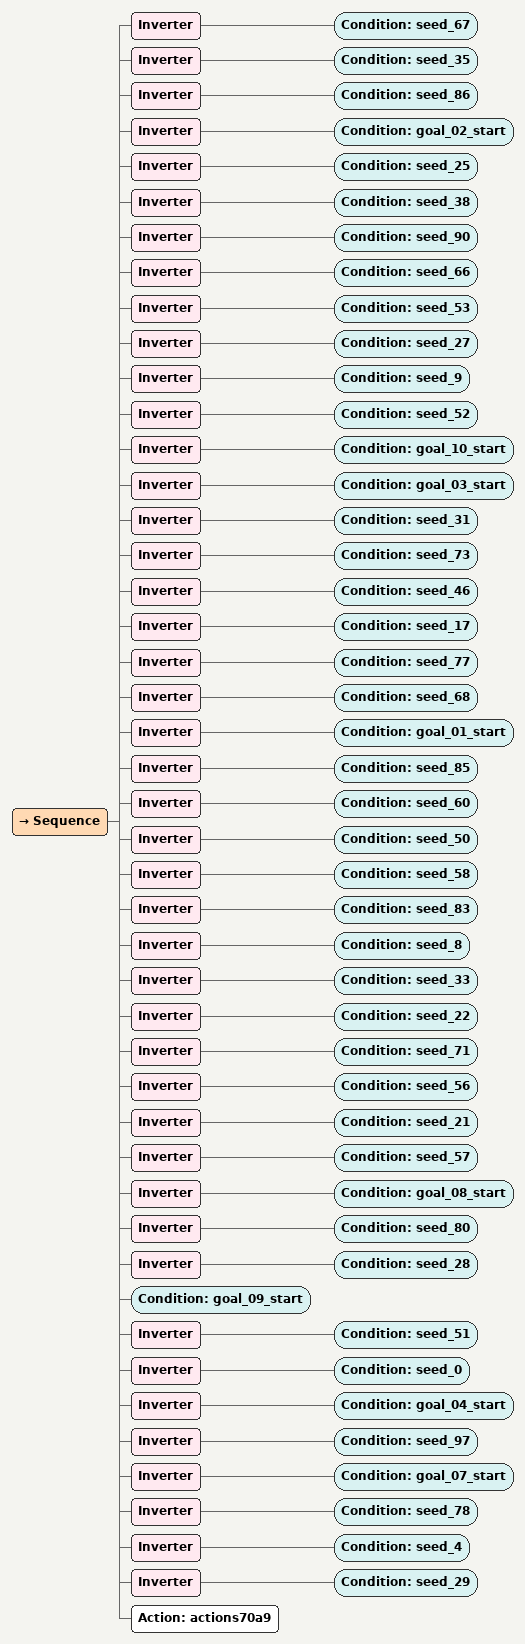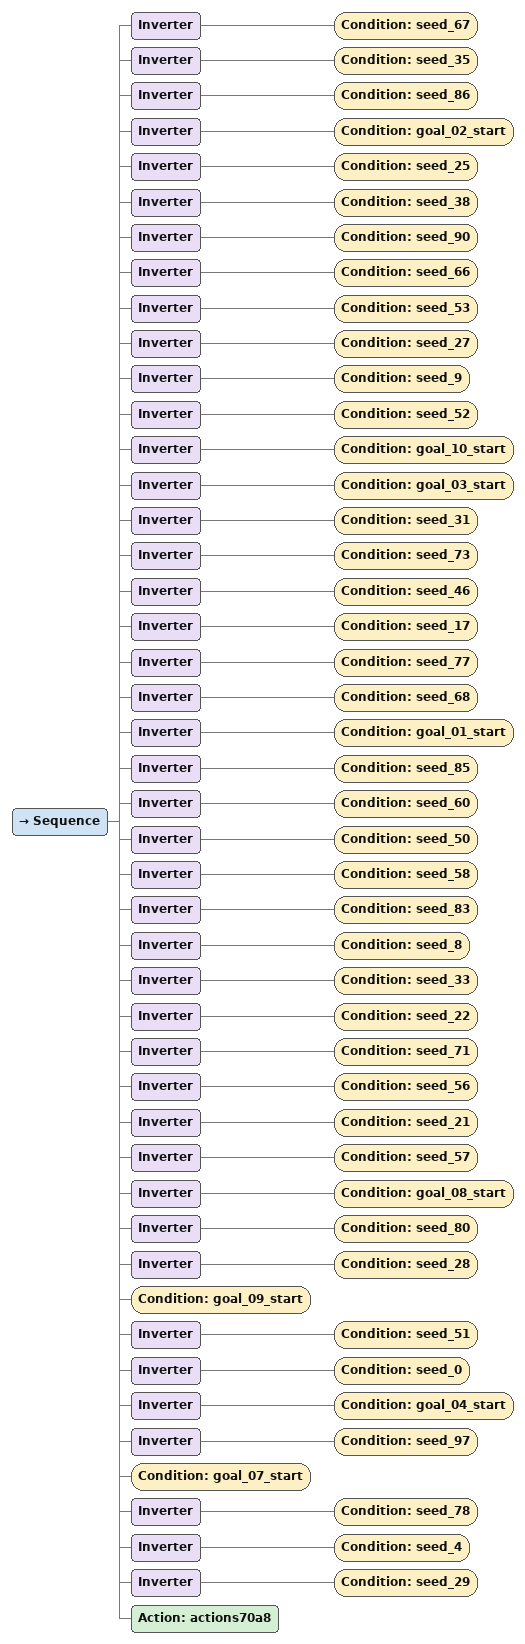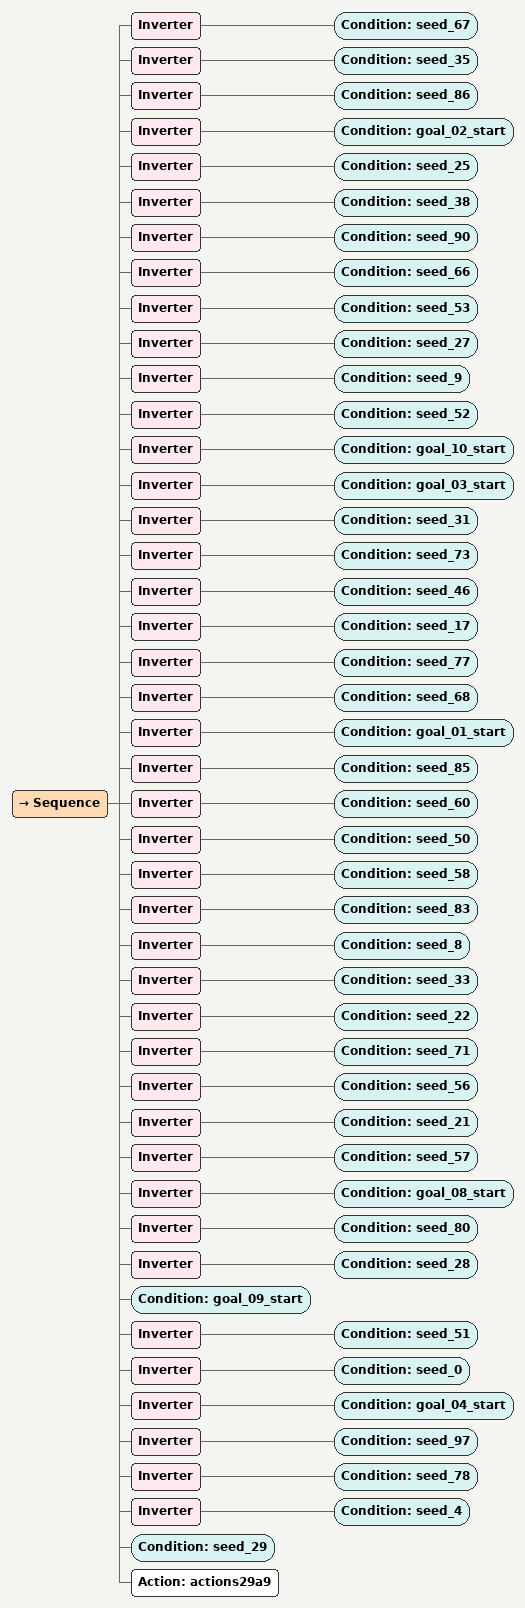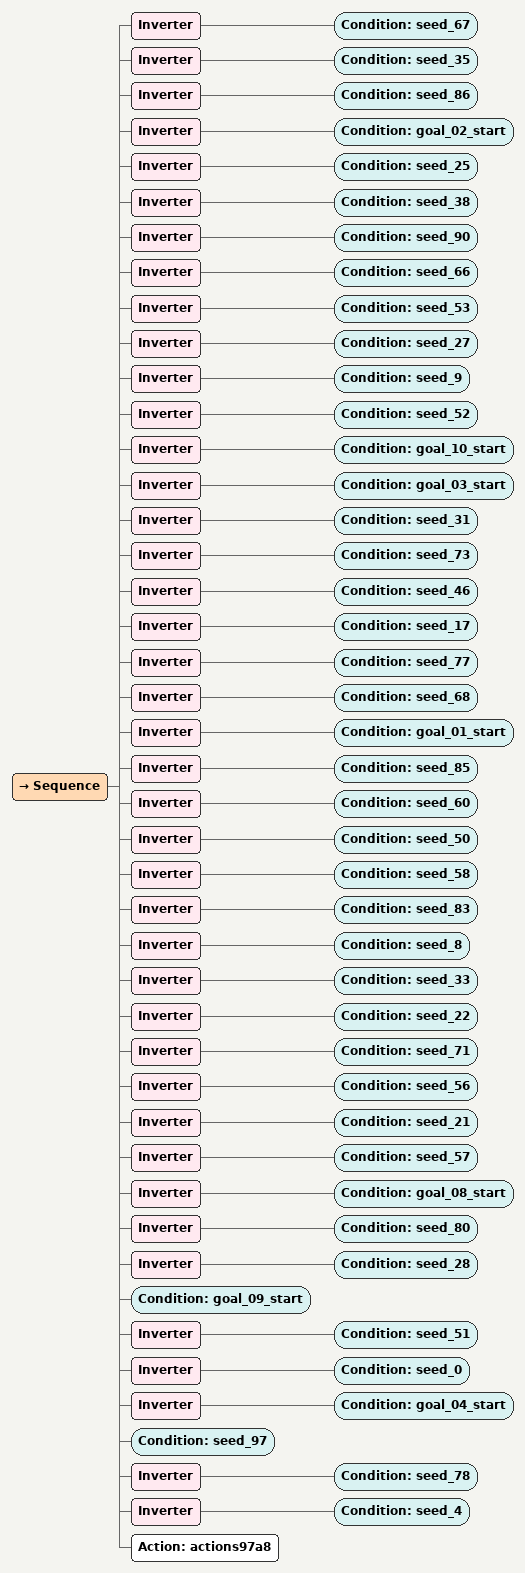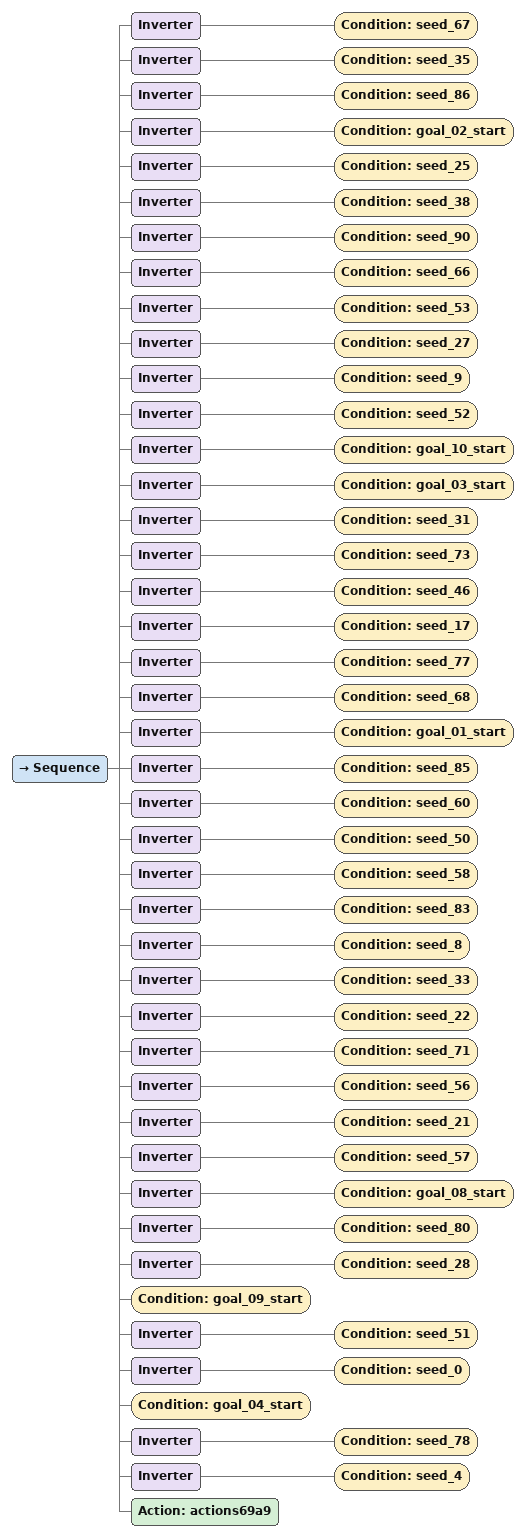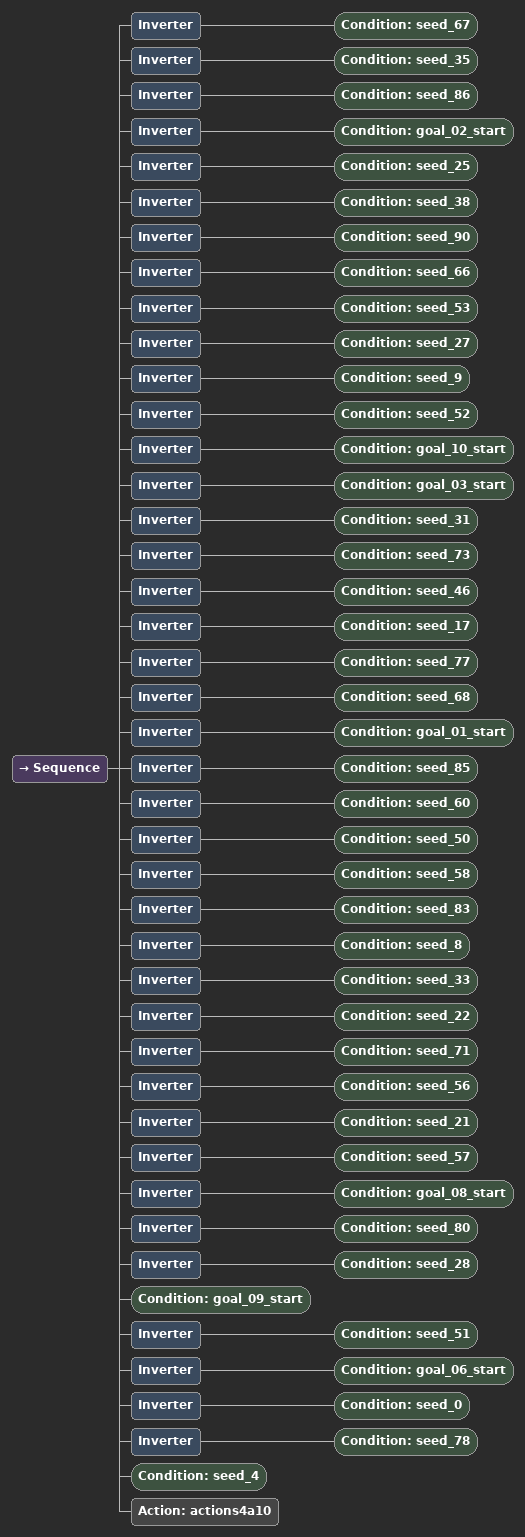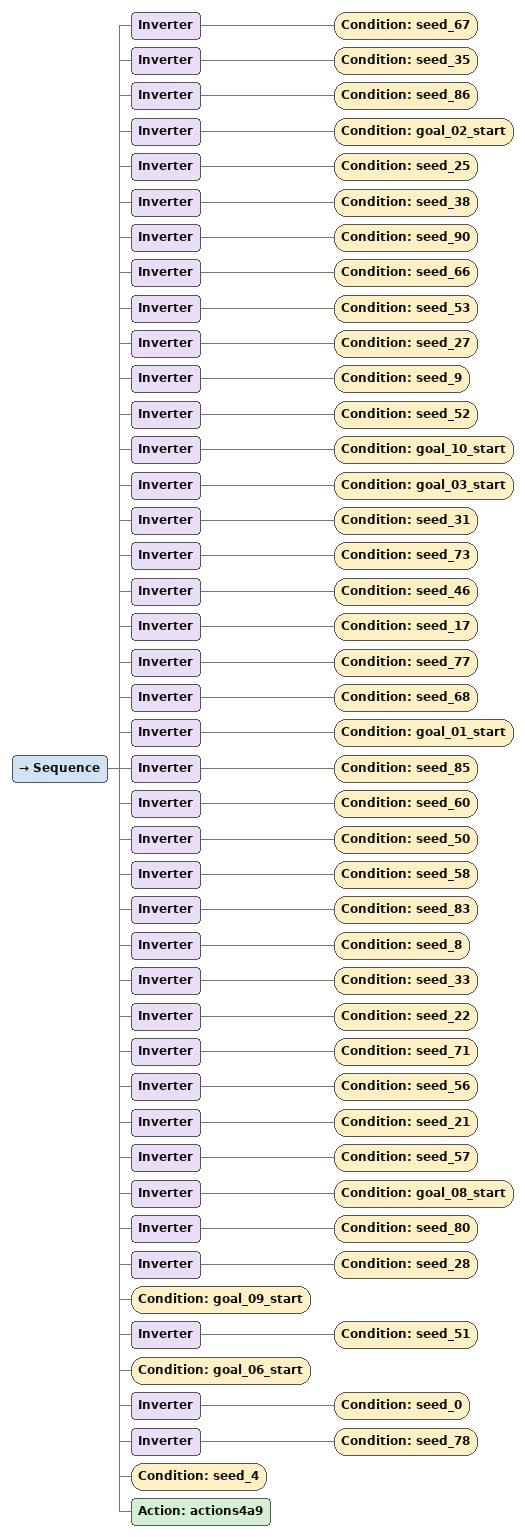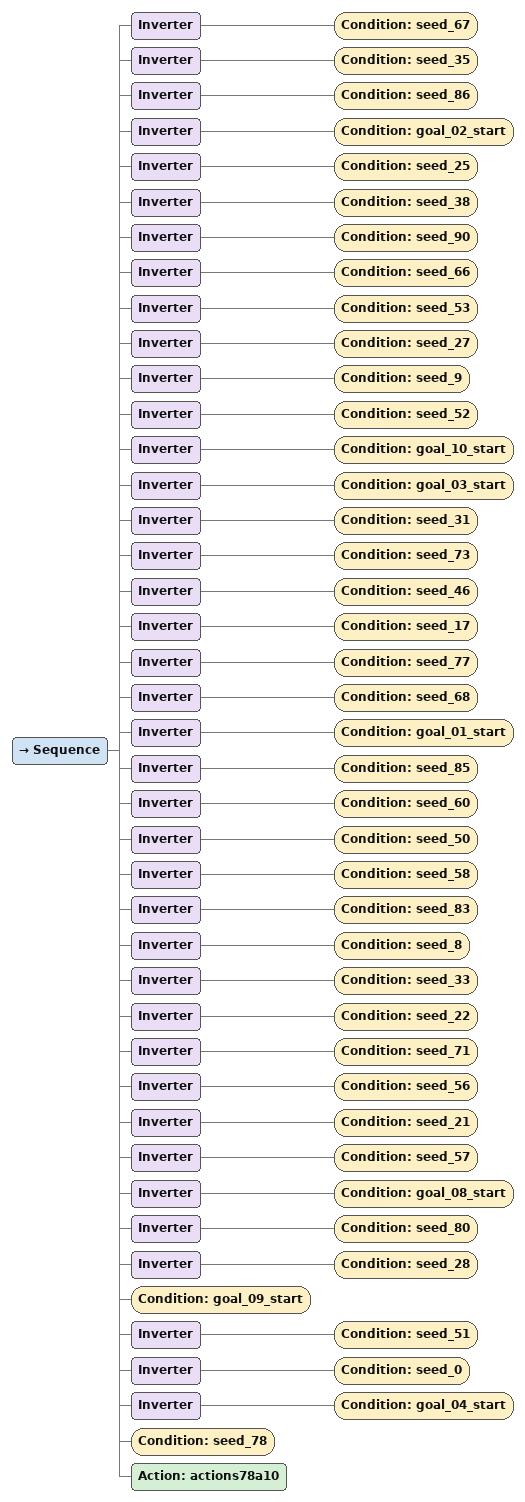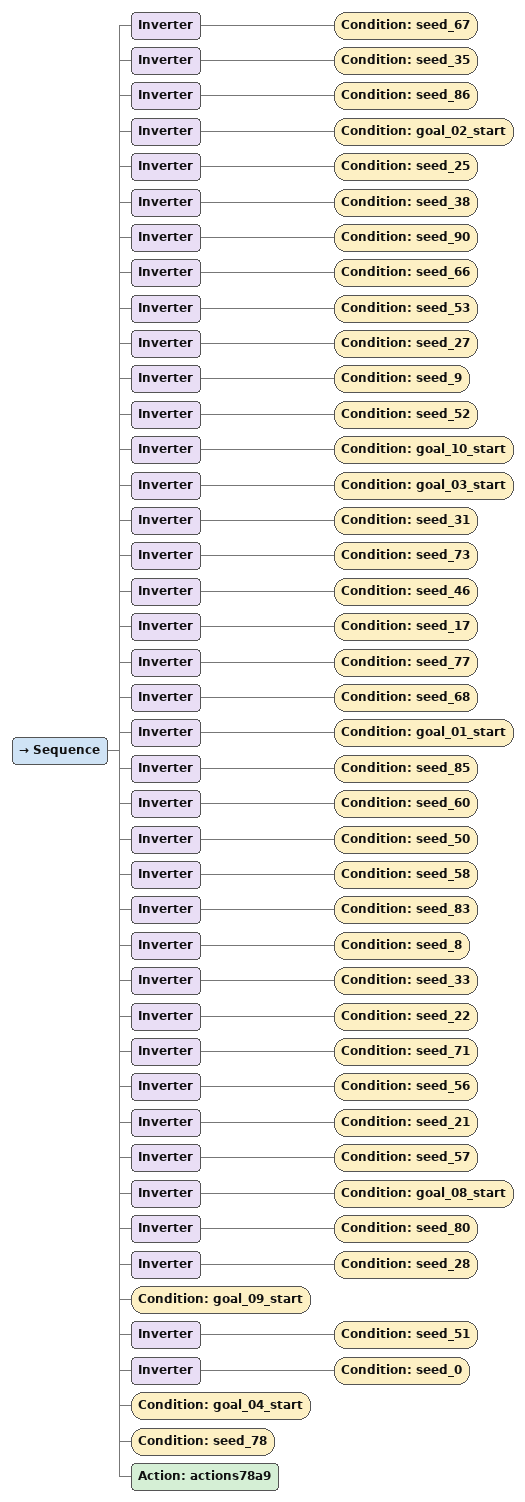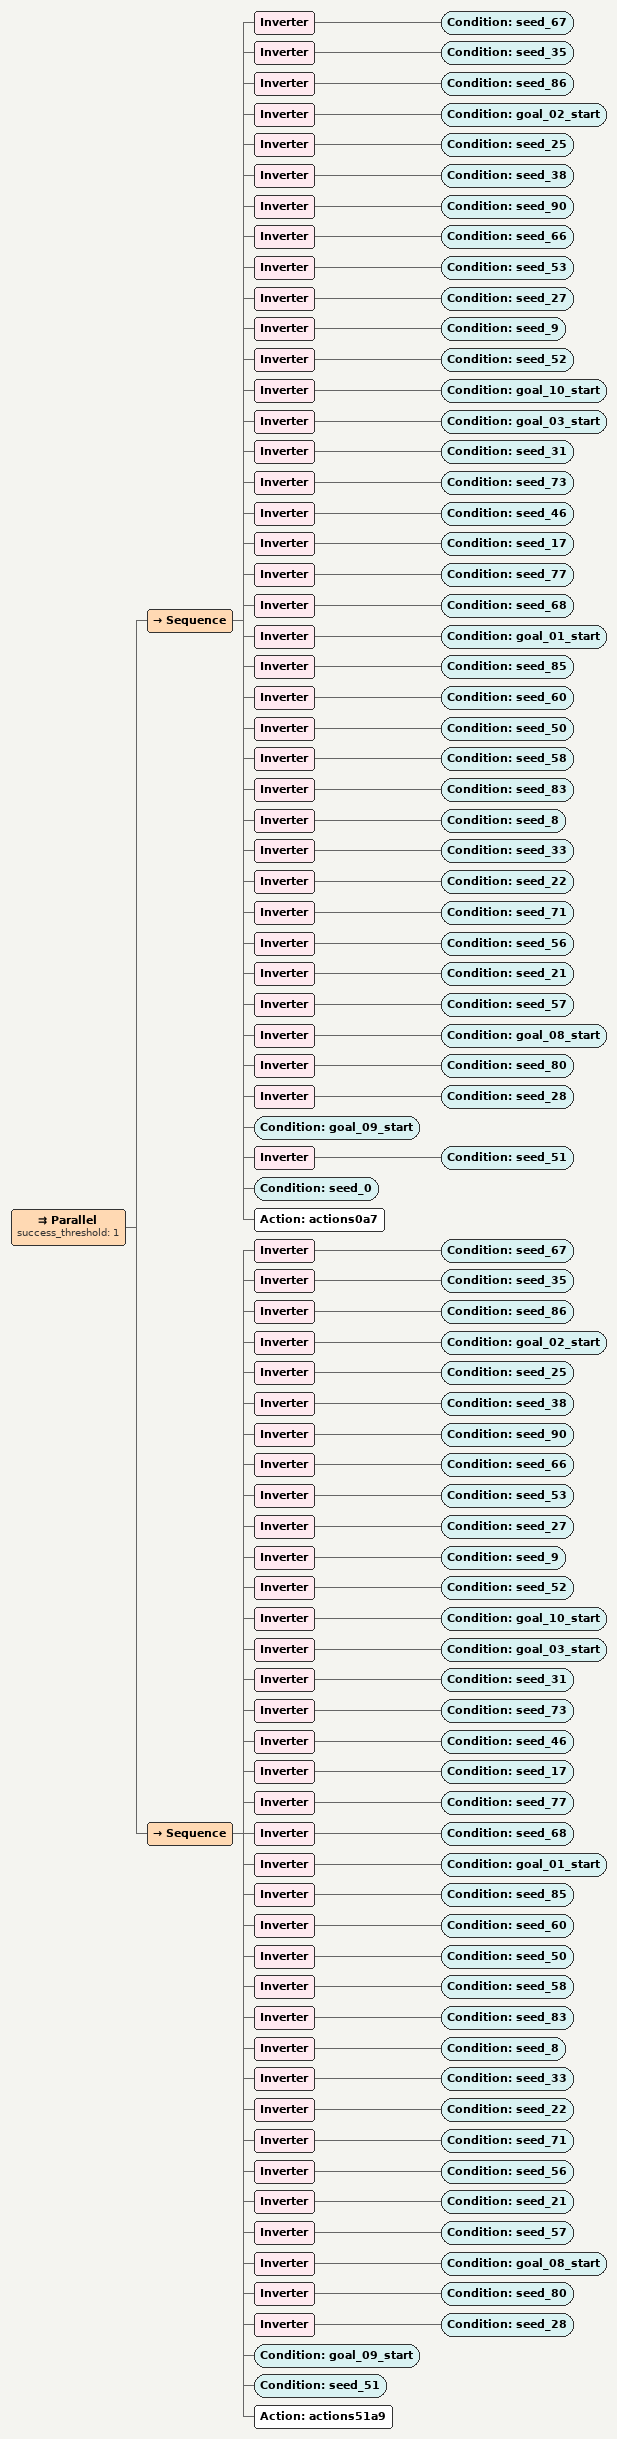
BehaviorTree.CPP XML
<Sequence>
  <Inverter>
    <Condition ID="seed_67"/>
  </Inverter>
  <Inverter>
    <Condition ID="seed_35"/>
  </Inverter>
  <Inverter>
    <Condition ID="seed_86"/>
  </Inverter>
  <Inverter>
    <Condition ID="goal_02_start"/>
  </Inverter>
  <Inverter>
    <Condition ID="seed_25"/>
  </Inverter>
  <Inverter>
    <Condition ID="seed_38"/>
  </Inverter>
  <Inverter>
    <Condition ID="seed_90"/>
  </Inverter>
  <Inverter>
    <Condition ID="seed_66"/>
  </Inverter>
  <Inverter>
    <Condition ID="seed_53"/>
  </Inverter>
  <Inverter>
    <Condition ID="seed_27"/>
  </Inverter>
  <Inverter>
    <Condition ID="seed_9"/>
  </Inverter>
  <Inverter>
    <Condition ID="seed_52"/>
  </Inverter>
  <Inverter>
    <Condition ID="goal_10_start"/>
  </Inverter>
  <Inverter>
    <Condition ID="goal_03_start"/>
  </Inverter>
  <Inverter>
    <Condition ID="seed_31"/>
  </Inverter>
  <Inverter>
    <Condition ID="seed_73"/>
  </Inverter>
  <Inverter>
    <Condition ID="seed_46"/>
  </Inverter>
  <Inverter>
    <Condition ID="seed_17"/>
  </Inverter>
  <Inverter>
    <Condition ID="seed_77"/>
  </Inverter>
  <Inverter>
    <Condition ID="seed_68"/>
  </Inverter>
  <Inverter>
    <Condition ID="goal_01_start"/>
  </Inverter>
  <Inverter>
    <Condition ID="seed_85"/>
  </Inverter>
  <Inverter>
    <Condition ID="seed_60"/>
  </Inverter>
  <Inverter>
    <Condition ID="seed_50"/>
  </Inverter>
  <Inverter>
    <Condition ID="seed_58"/>
  </Inverter>
  <Inverter>
    <Condition ID="seed_83"/>
  </Inverter>
  <Inverter>
    <Condition ID="seed_8"/>
  </Inverter>
  <Inverter>
    <Condition ID="seed_33"/>
  </Inverter>
  <Inverter>
    <Condition ID="seed_22"/>
  </Inverter>
  <Inverter>
    <Condition ID="seed_71"/>
  </Inverter>
  <Inverter>
    <Condition ID="seed_56"/>
  </Inverter>
  <Inverter>
    <Condition ID="seed_21"/>
  </Inverter>
  <Inverter>
    <Condition ID="seed_57"/>
  </Inverter>
  <Inverter>
    <Condition ID="goal_08_start"/>
  </Inverter>
  <Inverter>
    <Condition ID="seed_80"/>
  </Inverter>
  <Inverter>
    <Condition ID="seed_28"/>
  </Inverter>
  <Condition ID="goal_09_start"/>
  <Inverter>
    <Condition ID="seed_51"/>
  </Inverter>
  <Inverter>
    <Condition ID="seed_0"/>
  </Inverter>
  <Inverter>
    <Condition ID="goal_04_start"/>
  </Inverter>
  <Inverter>
    <Condition ID="seed_97"/>
  </Inverter>
  <Inverter>
    <Condition ID="goal_07_start"/>
  </Inverter>
  <Inverter>
    <Condition ID="seed_78"/>
  </Inverter>
  <Inverter>
    <Condition ID="seed_4"/>
  </Inverter>
  <Inverter>
    <Condition ID="seed_29"/>
  </Inverter>
  <Action ID="actions70a9"/>
</Sequence>

<Sequence>
  <Inverter>
    <Condition ID="seed_67"/>
  </Inverter>
  <Inverter>
    <Condition ID="seed_35"/>
  </Inverter>
  <Inverter>
    <Condition ID="seed_86"/>
  </Inverter>
  <Inverter>
    <Condition ID="goal_02_start"/>
  </Inverter>
  <Inverter>
    <Condition ID="seed_25"/>
  </Inverter>
  <Inverter>
    <Condition ID="seed_38"/>
  </Inverter>
  <Inverter>
    <Condition ID="seed_90"/>
  </Inverter>
  <Inverter>
    <Condition ID="seed_66"/>
  </Inverter>
  <Inverter>
    <Condition ID="seed_53"/>
  </Inverter>
  <Inverter>
    <Condition ID="seed_27"/>
  </Inverter>
  <Inverter>
    <Condition ID="seed_9"/>
  </Inverter>
  <Inverter>
    <Condition ID="seed_52"/>
  </Inverter>
  <Inverter>
    <Condition ID="goal_10_start"/>
  </Inverter>
  <Inverter>
    <Condition ID="goal_03_start"/>
  </Inverter>
  <Inverter>
    <Condition ID="seed_31"/>
  </Inverter>
  <Inverter>
    <Condition ID="seed_73"/>
  </Inverter>
  <Inverter>
    <Condition ID="seed_46"/>
  </Inverter>
  <Inverter>
    <Condition ID="seed_17"/>
  </Inverter>
  <Inverter>
    <Condition ID="seed_77"/>
  </Inverter>
  <Inverter>
    <Condition ID="seed_68"/>
  </Inverter>
  <Inverter>
    <Condition ID="goal_01_start"/>
  </Inverter>
  <Inverter>
    <Condition ID="seed_85"/>
  </Inverter>
  <Inverter>
    <Condition ID="seed_60"/>
  </Inverter>
  <Inverter>
    <Condition ID="seed_50"/>
  </Inverter>
  <Inverter>
    <Condition ID="seed_58"/>
  </Inverter>
  <Inverter>
    <Condition ID="seed_83"/>
  </Inverter>
  <Inverter>
    <Condition ID="seed_8"/>
  </Inverter>
  <Inverter>
    <Condition ID="seed_33"/>
  </Inverter>
  <Inverter>
    <Condition ID="seed_22"/>
  </Inverter>
  <Inverter>
    <Condition ID="seed_71"/>
  </Inverter>
  <Inverter>
    <Condition ID="seed_56"/>
  </Inverter>
  <Inverter>
    <Condition ID="seed_21"/>
  </Inverter>
  <Inverter>
    <Condition ID="seed_57"/>
  </Inverter>
  <Inverter>
    <Condition ID="goal_08_start"/>
  </Inverter>
  <Inverter>
    <Condition ID="seed_80"/>
  </Inverter>
  <Inverter>
    <Condition ID="seed_28"/>
  </Inverter>
  <Condition ID="goal_09_start"/>
  <Inverter>
    <Condition ID="seed_51"/>
  </Inverter>
  <Inverter>
    <Condition ID="seed_0"/>
  </Inverter>
  <Inverter>
    <Condition ID="goal_04_start"/>
  </Inverter>
  <Inverter>
    <Condition ID="seed_97"/>
  </Inverter>
  <Condition ID="goal_07_start"/>
  <Inverter>
    <Condition ID="seed_78"/>
  </Inverter>
  <Inverter>
    <Condition ID="seed_4"/>
  </Inverter>
  <Inverter>
    <Condition ID="seed_29"/>
  </Inverter>
  <Action ID="actions70a8"/>
</Sequence>

<Sequence>
  <Inverter>
    <Condition ID="seed_67"/>
  </Inverter>
  <Inverter>
    <Condition ID="seed_35"/>
  </Inverter>
  <Inverter>
    <Condition ID="seed_86"/>
  </Inverter>
  <Inverter>
    <Condition ID="goal_02_start"/>
  </Inverter>
  <Inverter>
    <Condition ID="seed_25"/>
  </Inverter>
  <Inverter>
    <Condition ID="seed_38"/>
  </Inverter>
  <Inverter>
    <Condition ID="seed_90"/>
  </Inverter>
  <Inverter>
    <Condition ID="seed_66"/>
  </Inverter>
  <Inverter>
    <Condition ID="seed_53"/>
  </Inverter>
  <Inverter>
    <Condition ID="seed_27"/>
  </Inverter>
  <Inverter>
    <Condition ID="seed_9"/>
  </Inverter>
  <Inverter>
    <Condition ID="seed_52"/>
  </Inverter>
  <Inverter>
    <Condition ID="goal_10_start"/>
  </Inverter>
  <Inverter>
    <Condition ID="goal_03_start"/>
  </Inverter>
  <Inverter>
    <Condition ID="seed_31"/>
  </Inverter>
  <Inverter>
    <Condition ID="seed_73"/>
  </Inverter>
  <Inverter>
    <Condition ID="seed_46"/>
  </Inverter>
  <Inverter>
    <Condition ID="seed_17"/>
  </Inverter>
  <Inverter>
    <Condition ID="seed_77"/>
  </Inverter>
  <Inverter>
    <Condition ID="seed_68"/>
  </Inverter>
  <Inverter>
    <Condition ID="goal_01_start"/>
  </Inverter>
  <Inverter>
    <Condition ID="seed_85"/>
  </Inverter>
  <Inverter>
    <Condition ID="seed_60"/>
  </Inverter>
  <Inverter>
    <Condition ID="seed_50"/>
  </Inverter>
  <Inverter>
    <Condition ID="seed_58"/>
  </Inverter>
  <Inverter>
    <Condition ID="seed_83"/>
  </Inverter>
  <Inverter>
    <Condition ID="seed_8"/>
  </Inverter>
  <Inverter>
    <Condition ID="seed_33"/>
  </Inverter>
  <Inverter>
    <Condition ID="seed_22"/>
  </Inverter>
  <Inverter>
    <Condition ID="seed_71"/>
  </Inverter>
  <Inverter>
    <Condition ID="seed_56"/>
  </Inverter>
  <Inverter>
    <Condition ID="seed_21"/>
  </Inverter>
  <Inverter>
    <Condition ID="seed_57"/>
  </Inverter>
  <Inverter>
    <Condition ID="goal_08_start"/>
  </Inverter>
  <Inverter>
    <Condition ID="seed_80"/>
  </Inverter>
  <Inverter>
    <Condition ID="seed_28"/>
  </Inverter>
  <Condition ID="goal_09_start"/>
  <Inverter>
    <Condition ID="seed_51"/>
  </Inverter>
  <Inverter>
    <Condition ID="seed_0"/>
  </Inverter>
  <Inverter>
    <Condition ID="goal_04_start"/>
  </Inverter>
  <Inverter>
    <Condition ID="seed_97"/>
  </Inverter>
  <Inverter>
    <Condition ID="seed_78"/>
  </Inverter>
  <Inverter>
    <Condition ID="seed_4"/>
  </Inverter>
  <Condition ID="seed_29"/>
  <Action ID="actions29a9"/>
</Sequence>

<Sequence>
  <Inverter>
    <Condition ID="seed_67"/>
  </Inverter>
  <Inverter>
    <Condition ID="seed_35"/>
  </Inverter>
  <Inverter>
    <Condition ID="seed_86"/>
  </Inverter>
  <Inverter>
    <Condition ID="goal_02_start"/>
  </Inverter>
  <Inverter>
    <Condition ID="seed_25"/>
  </Inverter>
  <Inverter>
    <Condition ID="seed_38"/>
  </Inverter>
  <Inverter>
    <Condition ID="seed_90"/>
  </Inverter>
  <Inverter>
    <Condition ID="seed_66"/>
  </Inverter>
  <Inverter>
    <Condition ID="seed_53"/>
  </Inverter>
  <Inverter>
    <Condition ID="seed_27"/>
  </Inverter>
  <Inverter>
    <Condition ID="seed_9"/>
  </Inverter>
  <Inverter>
    <Condition ID="seed_52"/>
  </Inverter>
  <Inverter>
    <Condition ID="goal_10_start"/>
  </Inverter>
  <Inverter>
    <Condition ID="goal_03_start"/>
  </Inverter>
  <Inverter>
    <Condition ID="seed_31"/>
  </Inverter>
  <Inverter>
    <Condition ID="seed_73"/>
  </Inverter>
  <Inverter>
    <Condition ID="seed_46"/>
  </Inverter>
  <Inverter>
    <Condition ID="seed_17"/>
  </Inverter>
  <Inverter>
    <Condition ID="seed_77"/>
  </Inverter>
  <Inverter>
    <Condition ID="seed_68"/>
  </Inverter>
  <Inverter>
    <Condition ID="goal_01_start"/>
  </Inverter>
  <Inverter>
    <Condition ID="seed_85"/>
  </Inverter>
  <Inverter>
    <Condition ID="seed_60"/>
  </Inverter>
  <Inverter>
    <Condition ID="seed_50"/>
  </Inverter>
  <Inverter>
    <Condition ID="seed_58"/>
  </Inverter>
  <Inverter>
    <Condition ID="seed_83"/>
  </Inverter>
  <Inverter>
    <Condition ID="seed_8"/>
  </Inverter>
  <Inverter>
    <Condition ID="seed_33"/>
  </Inverter>
  <Inverter>
    <Condition ID="seed_22"/>
  </Inverter>
  <Inverter>
    <Condition ID="seed_71"/>
  </Inverter>
  <Inverter>
    <Condition ID="seed_56"/>
  </Inverter>
  <Inverter>
    <Condition ID="seed_21"/>
  </Inverter>
  <Inverter>
    <Condition ID="seed_57"/>
  </Inverter>
  <Inverter>
    <Condition ID="goal_08_start"/>
  </Inverter>
  <Inverter>
    <Condition ID="seed_80"/>
  </Inverter>
  <Inverter>
    <Condition ID="seed_28"/>
  </Inverter>
  <Condition ID="goal_09_start"/>
  <Inverter>
    <Condition ID="seed_51"/>
  </Inverter>
  <Inverter>
    <Condition ID="seed_0"/>
  </Inverter>
  <Inverter>
    <Condition ID="goal_04_start"/>
  </Inverter>
  <Condition ID="seed_97"/>
  <Inverter>
    <Condition ID="seed_78"/>
  </Inverter>
  <Inverter>
    <Condition ID="seed_4"/>
  </Inverter>
  <Action ID="actions97a8"/>
</Sequence>

<Sequence>
  <Inverter>
    <Condition ID="seed_67"/>
  </Inverter>
  <Inverter>
    <Condition ID="seed_35"/>
  </Inverter>
  <Inverter>
    <Condition ID="seed_86"/>
  </Inverter>
  <Inverter>
    <Condition ID="goal_02_start"/>
  </Inverter>
  <Inverter>
    <Condition ID="seed_25"/>
  </Inverter>
  <Inverter>
    <Condition ID="seed_38"/>
  </Inverter>
  <Inverter>
    <Condition ID="seed_90"/>
  </Inverter>
  <Inverter>
    <Condition ID="seed_66"/>
  </Inverter>
  <Inverter>
    <Condition ID="seed_53"/>
  </Inverter>
  <Inverter>
    <Condition ID="seed_27"/>
  </Inverter>
  <Inverter>
    <Condition ID="seed_9"/>
  </Inverter>
  <Inverter>
    <Condition ID="seed_52"/>
  </Inverter>
  <Inverter>
    <Condition ID="goal_10_start"/>
  </Inverter>
  <Inverter>
    <Condition ID="goal_03_start"/>
  </Inverter>
  <Inverter>
    <Condition ID="seed_31"/>
  </Inverter>
  <Inverter>
    <Condition ID="seed_73"/>
  </Inverter>
  <Inverter>
    <Condition ID="seed_46"/>
  </Inverter>
  <Inverter>
    <Condition ID="seed_17"/>
  </Inverter>
  <Inverter>
    <Condition ID="seed_77"/>
  </Inverter>
  <Inverter>
    <Condition ID="seed_68"/>
  </Inverter>
  <Inverter>
    <Condition ID="goal_01_start"/>
  </Inverter>
  <Inverter>
    <Condition ID="seed_85"/>
  </Inverter>
  <Inverter>
    <Condition ID="seed_60"/>
  </Inverter>
  <Inverter>
    <Condition ID="seed_50"/>
  </Inverter>
  <Inverter>
    <Condition ID="seed_58"/>
  </Inverter>
  <Inverter>
    <Condition ID="seed_83"/>
  </Inverter>
  <Inverter>
    <Condition ID="seed_8"/>
  </Inverter>
  <Inverter>
    <Condition ID="seed_33"/>
  </Inverter>
  <Inverter>
    <Condition ID="seed_22"/>
  </Inverter>
  <Inverter>
    <Condition ID="seed_71"/>
  </Inverter>
  <Inverter>
    <Condition ID="seed_56"/>
  </Inverter>
  <Inverter>
    <Condition ID="seed_21"/>
  </Inverter>
  <Inverter>
    <Condition ID="seed_57"/>
  </Inverter>
  <Inverter>
    <Condition ID="goal_08_start"/>
  </Inverter>
  <Inverter>
    <Condition ID="seed_80"/>
  </Inverter>
  <Inverter>
    <Condition ID="seed_28"/>
  </Inverter>
  <Condition ID="goal_09_start"/>
  <Inverter>
    <Condition ID="seed_51"/>
  </Inverter>
  <Inverter>
    <Condition ID="seed_0"/>
  </Inverter>
  <Condition ID="goal_04_start"/>
  <Inverter>
    <Condition ID="seed_78"/>
  </Inverter>
  <Inverter>
    <Condition ID="seed_4"/>
  </Inverter>
  <Action ID="actions69a9"/>
</Sequence>

<Sequence>
  <Inverter>
    <Condition ID="seed_67"/>
  </Inverter>
  <Inverter>
    <Condition ID="seed_35"/>
  </Inverter>
  <Inverter>
    <Condition ID="seed_86"/>
  </Inverter>
  <Inverter>
    <Condition ID="goal_02_start"/>
  </Inverter>
  <Inverter>
    <Condition ID="seed_25"/>
  </Inverter>
  <Inverter>
    <Condition ID="seed_38"/>
  </Inverter>
  <Inverter>
    <Condition ID="seed_90"/>
  </Inverter>
  <Inverter>
    <Condition ID="seed_66"/>
  </Inverter>
  <Inverter>
    <Condition ID="seed_53"/>
  </Inverter>
  <Inverter>
    <Condition ID="seed_27"/>
  </Inverter>
  <Inverter>
    <Condition ID="seed_9"/>
  </Inverter>
  <Inverter>
    <Condition ID="seed_52"/>
  </Inverter>
  <Inverter>
    <Condition ID="goal_10_start"/>
  </Inverter>
  <Inverter>
    <Condition ID="goal_03_start"/>
  </Inverter>
  <Inverter>
    <Condition ID="seed_31"/>
  </Inverter>
  <Inverter>
    <Condition ID="seed_73"/>
  </Inverter>
  <Inverter>
    <Condition ID="seed_46"/>
  </Inverter>
  <Inverter>
    <Condition ID="seed_17"/>
  </Inverter>
  <Inverter>
    <Condition ID="seed_77"/>
  </Inverter>
  <Inverter>
    <Condition ID="seed_68"/>
  </Inverter>
  <Inverter>
    <Condition ID="goal_01_start"/>
  </Inverter>
  <Inverter>
    <Condition ID="seed_85"/>
  </Inverter>
  <Inverter>
    <Condition ID="seed_60"/>
  </Inverter>
  <Inverter>
    <Condition ID="seed_50"/>
  </Inverter>
  <Inverter>
    <Condition ID="seed_58"/>
  </Inverter>
  <Inverter>
    <Condition ID="seed_83"/>
  </Inverter>
  <Inverter>
    <Condition ID="seed_8"/>
  </Inverter>
  <Inverter>
    <Condition ID="seed_33"/>
  </Inverter>
  <Inverter>
    <Condition ID="seed_22"/>
  </Inverter>
  <Inverter>
    <Condition ID="seed_71"/>
  </Inverter>
  <Inverter>
    <Condition ID="seed_56"/>
  </Inverter>
  <Inverter>
    <Condition ID="seed_21"/>
  </Inverter>
  <Inverter>
    <Condition ID="seed_57"/>
  </Inverter>
  <Inverter>
    <Condition ID="goal_08_start"/>
  </Inverter>
  <Inverter>
    <Condition ID="seed_80"/>
  </Inverter>
  <Inverter>
    <Condition ID="seed_28"/>
  </Inverter>
  <Condition ID="goal_09_start"/>
  <Inverter>
    <Condition ID="seed_51"/>
  </Inverter>
  <Inverter>
    <Condition ID="goal_06_start"/>
  </Inverter>
  <Inverter>
    <Condition ID="seed_0"/>
  </Inverter>
  <Inverter>
    <Condition ID="seed_78"/>
  </Inverter>
  <Condition ID="seed_4"/>
  <Action ID="actions4a10"/>
</Sequence>

<Sequence>
  <Inverter>
    <Condition ID="seed_67"/>
  </Inverter>
  <Inverter>
    <Condition ID="seed_35"/>
  </Inverter>
  <Inverter>
    <Condition ID="seed_86"/>
  </Inverter>
  <Inverter>
    <Condition ID="goal_02_start"/>
  </Inverter>
  <Inverter>
    <Condition ID="seed_25"/>
  </Inverter>
  <Inverter>
    <Condition ID="seed_38"/>
  </Inverter>
  <Inverter>
    <Condition ID="seed_90"/>
  </Inverter>
  <Inverter>
    <Condition ID="seed_66"/>
  </Inverter>
  <Inverter>
    <Condition ID="seed_53"/>
  </Inverter>
  <Inverter>
    <Condition ID="seed_27"/>
  </Inverter>
  <Inverter>
    <Condition ID="seed_9"/>
  </Inverter>
  <Inverter>
    <Condition ID="seed_52"/>
  </Inverter>
  <Inverter>
    <Condition ID="goal_10_start"/>
  </Inverter>
  <Inverter>
    <Condition ID="goal_03_start"/>
  </Inverter>
  <Inverter>
    <Condition ID="seed_31"/>
  </Inverter>
  <Inverter>
    <Condition ID="seed_73"/>
  </Inverter>
  <Inverter>
    <Condition ID="seed_46"/>
  </Inverter>
  <Inverter>
    <Condition ID="seed_17"/>
  </Inverter>
  <Inverter>
    <Condition ID="seed_77"/>
  </Inverter>
  <Inverter>
    <Condition ID="seed_68"/>
  </Inverter>
  <Inverter>
    <Condition ID="goal_01_start"/>
  </Inverter>
  <Inverter>
    <Condition ID="seed_85"/>
  </Inverter>
  <Inverter>
    <Condition ID="seed_60"/>
  </Inverter>
  <Inverter>
    <Condition ID="seed_50"/>
  </Inverter>
  <Inverter>
    <Condition ID="seed_58"/>
  </Inverter>
  <Inverter>
    <Condition ID="seed_83"/>
  </Inverter>
  <Inverter>
    <Condition ID="seed_8"/>
  </Inverter>
  <Inverter>
    <Condition ID="seed_33"/>
  </Inverter>
  <Inverter>
    <Condition ID="seed_22"/>
  </Inverter>
  <Inverter>
    <Condition ID="seed_71"/>
  </Inverter>
  <Inverter>
    <Condition ID="seed_56"/>
  </Inverter>
  <Inverter>
    <Condition ID="seed_21"/>
  </Inverter>
  <Inverter>
    <Condition ID="seed_57"/>
  </Inverter>
  <Inverter>
    <Condition ID="goal_08_start"/>
  </Inverter>
  <Inverter>
    <Condition ID="seed_80"/>
  </Inverter>
  <Inverter>
    <Condition ID="seed_28"/>
  </Inverter>
  <Condition ID="goal_09_start"/>
  <Inverter>
    <Condition ID="seed_51"/>
  </Inverter>
  <Condition ID="goal_06_start"/>
  <Inverter>
    <Condition ID="seed_0"/>
  </Inverter>
  <Inverter>
    <Condition ID="seed_78"/>
  </Inverter>
  <Condition ID="seed_4"/>
  <Action ID="actions4a9"/>
</Sequence>

<Sequence>
  <Inverter>
    <Condition ID="seed_67"/>
  </Inverter>
  <Inverter>
    <Condition ID="seed_35"/>
  </Inverter>
  <Inverter>
    <Condition ID="seed_86"/>
  </Inverter>
  <Inverter>
    <Condition ID="goal_02_start"/>
  </Inverter>
  <Inverter>
    <Condition ID="seed_25"/>
  </Inverter>
  <Inverter>
    <Condition ID="seed_38"/>
  </Inverter>
  <Inverter>
    <Condition ID="seed_90"/>
  </Inverter>
  <Inverter>
    <Condition ID="seed_66"/>
  </Inverter>
  <Inverter>
    <Condition ID="seed_53"/>
  </Inverter>
  <Inverter>
    <Condition ID="seed_27"/>
  </Inverter>
  <Inverter>
    <Condition ID="seed_9"/>
  </Inverter>
  <Inverter>
    <Condition ID="seed_52"/>
  </Inverter>
  <Inverter>
    <Condition ID="goal_10_start"/>
  </Inverter>
  <Inverter>
    <Condition ID="goal_03_start"/>
  </Inverter>
  <Inverter>
    <Condition ID="seed_31"/>
  </Inverter>
  <Inverter>
    <Condition ID="seed_73"/>
  </Inverter>
  <Inverter>
    <Condition ID="seed_46"/>
  </Inverter>
  <Inverter>
    <Condition ID="seed_17"/>
  </Inverter>
  <Inverter>
    <Condition ID="seed_77"/>
  </Inverter>
  <Inverter>
    <Condition ID="seed_68"/>
  </Inverter>
  <Inverter>
    <Condition ID="goal_01_start"/>
  </Inverter>
  <Inverter>
    <Condition ID="seed_85"/>
  </Inverter>
  <Inverter>
    <Condition ID="seed_60"/>
  </Inverter>
  <Inverter>
    <Condition ID="seed_50"/>
  </Inverter>
  <Inverter>
    <Condition ID="seed_58"/>
  </Inverter>
  <Inverter>
    <Condition ID="seed_83"/>
  </Inverter>
  <Inverter>
    <Condition ID="seed_8"/>
  </Inverter>
  <Inverter>
    <Condition ID="seed_33"/>
  </Inverter>
  <Inverter>
    <Condition ID="seed_22"/>
  </Inverter>
  <Inverter>
    <Condition ID="seed_71"/>
  </Inverter>
  <Inverter>
    <Condition ID="seed_56"/>
  </Inverter>
  <Inverter>
    <Condition ID="seed_21"/>
  </Inverter>
  <Inverter>
    <Condition ID="seed_57"/>
  </Inverter>
  <Inverter>
    <Condition ID="goal_08_start"/>
  </Inverter>
  <Inverter>
    <Condition ID="seed_80"/>
  </Inverter>
  <Inverter>
    <Condition ID="seed_28"/>
  </Inverter>
  <Condition ID="goal_09_start"/>
  <Inverter>
    <Condition ID="seed_51"/>
  </Inverter>
  <Inverter>
    <Condition ID="seed_0"/>
  </Inverter>
  <Inverter>
    <Condition ID="goal_04_start"/>
  </Inverter>
  <Condition ID="seed_78"/>
  <Action ID="actions78a10"/>
</Sequence>

<Sequence>
  <Inverter>
    <Condition ID="seed_67"/>
  </Inverter>
  <Inverter>
    <Condition ID="seed_35"/>
  </Inverter>
  <Inverter>
    <Condition ID="seed_86"/>
  </Inverter>
  <Inverter>
    <Condition ID="goal_02_start"/>
  </Inverter>
  <Inverter>
    <Condition ID="seed_25"/>
  </Inverter>
  <Inverter>
    <Condition ID="seed_38"/>
  </Inverter>
  <Inverter>
    <Condition ID="seed_90"/>
  </Inverter>
  <Inverter>
    <Condition ID="seed_66"/>
  </Inverter>
  <Inverter>
    <Condition ID="seed_53"/>
  </Inverter>
  <Inverter>
    <Condition ID="seed_27"/>
  </Inverter>
  <Inverter>
    <Condition ID="seed_9"/>
  </Inverter>
  <Inverter>
    <Condition ID="seed_52"/>
  </Inverter>
  <Inverter>
    <Condition ID="goal_10_start"/>
  </Inverter>
  <Inverter>
    <Condition ID="goal_03_start"/>
  </Inverter>
  <Inverter>
    <Condition ID="seed_31"/>
  </Inverter>
  <Inverter>
    <Condition ID="seed_73"/>
  </Inverter>
  <Inverter>
    <Condition ID="seed_46"/>
  </Inverter>
  <Inverter>
    <Condition ID="seed_17"/>
  </Inverter>
  <Inverter>
    <Condition ID="seed_77"/>
  </Inverter>
  <Inverter>
    <Condition ID="seed_68"/>
  </Inverter>
  <Inverter>
    <Condition ID="goal_01_start"/>
  </Inverter>
  <Inverter>
    <Condition ID="seed_85"/>
  </Inverter>
  <Inverter>
    <Condition ID="seed_60"/>
  </Inverter>
  <Inverter>
    <Condition ID="seed_50"/>
  </Inverter>
  <Inverter>
    <Condition ID="seed_58"/>
  </Inverter>
  <Inverter>
    <Condition ID="seed_83"/>
  </Inverter>
  <Inverter>
    <Condition ID="seed_8"/>
  </Inverter>
  <Inverter>
    <Condition ID="seed_33"/>
  </Inverter>
  <Inverter>
    <Condition ID="seed_22"/>
  </Inverter>
  <Inverter>
    <Condition ID="seed_71"/>
  </Inverter>
  <Inverter>
    <Condition ID="seed_56"/>
  </Inverter>
  <Inverter>
    <Condition ID="seed_21"/>
  </Inverter>
  <Inverter>
    <Condition ID="seed_57"/>
  </Inverter>
  <Inverter>
    <Condition ID="goal_08_start"/>
  </Inverter>
  <Inverter>
    <Condition ID="seed_80"/>
  </Inverter>
  <Inverter>
    <Condition ID="seed_28"/>
  </Inverter>
  <Condition ID="goal_09_start"/>
  <Inverter>
    <Condition ID="seed_51"/>
  </Inverter>
  <Inverter>
    <Condition ID="seed_0"/>
  </Inverter>
  <Condition ID="goal_04_start"/>
  <Condition ID="seed_78"/>
  <Action ID="actions78a9"/>
</Sequence>

<Parallel success_threshold="1">
  <Sequence>
    <Inverter>
      <Condition ID="seed_67"/>
    </Inverter>
    <Inverter>
      <Condition ID="seed_35"/>
    </Inverter>
    <Inverter>
      <Condition ID="seed_86"/>
    </Inverter>
    <Inverter>
      <Condition ID="goal_02_start"/>
    </Inverter>
    <Inverter>
      <Condition ID="seed_25"/>
    </Inverter>
    <Inverter>
      <Condition ID="seed_38"/>
    </Inverter>
    <Inverter>
      <Condition ID="seed_90"/>
    </Inverter>
    <Inverter>
      <Condition ID="seed_66"/>
    </Inverter>
    <Inverter>
      <Condition ID="seed_53"/>
    </Inverter>
    <Inverter>
      <Condition ID="seed_27"/>
    </Inverter>
    <Inverter>
      <Condition ID="seed_9"/>
    </Inverter>
    <Inverter>
      <Condition ID="seed_52"/>
    </Inverter>
    <Inverter>
      <Condition ID="goal_10_start"/>
    </Inverter>
    <Inverter>
      <Condition ID="goal_03_start"/>
    </Inverter>
    <Inverter>
      <Condition ID="seed_31"/>
    </Inverter>
    <Inverter>
      <Condition ID="seed_73"/>
    </Inverter>
    <Inverter>
      <Condition ID="seed_46"/>
    </Inverter>
    <Inverter>
      <Condition ID="seed_17"/>
    </Inverter>
    <Inverter>
      <Condition ID="seed_77"/>
    </Inverter>
    <Inverter>
      <Condition ID="seed_68"/>
    </Inverter>
    <Inverter>
      <Condition ID="goal_01_start"/>
    </Inverter>
    <Inverter>
      <Condition ID="seed_85"/>
    </Inverter>
    <Inverter>
      <Condition ID="seed_60"/>
    </Inverter>
    <Inverter>
      <Condition ID="seed_50"/>
    </Inverter>
    <Inverter>
      <Condition ID="seed_58"/>
    </Inverter>
    <Inverter>
      <Condition ID="seed_83"/>
    </Inverter>
    <Inverter>
      <Condition ID="seed_8"/>
    </Inverter>
    <Inverter>
      <Condition ID="seed_33"/>
    </Inverter>
    <Inverter>
      <Condition ID="seed_22"/>
    </Inverter>
    <Inverter>
      <Condition ID="seed_71"/>
    </Inverter>
    <Inverter>
      <Condition ID="seed_56"/>
    </Inverter>
    <Inverter>
      <Condition ID="seed_21"/>
    </Inverter>
    <Inverter>
      <Condition ID="seed_57"/>
    </Inverter>
    <Inverter>
      <Condition ID="goal_08_start"/>
    </Inverter>
    <Inverter>
      <Condition ID="seed_80"/>
    </Inverter>
    <Inverter>
      <Condition ID="seed_28"/>
    </Inverter>
    <Condition ID="goal_09_start"/>
    <Inverter>
      <Condition ID="seed_51"/>
    </Inverter>
    <Condition ID="seed_0"/>
    <Action ID="actions0a7"/>
  </Sequence>
  <Sequence>
    <Inverter>
      <Condition ID="seed_67"/>
    </Inverter>
    <Inverter>
      <Condition ID="seed_35"/>
    </Inverter>
    <Inverter>
      <Condition ID="seed_86"/>
    </Inverter>
    <Inverter>
      <Condition ID="goal_02_start"/>
    </Inverter>
    <Inverter>
      <Condition ID="seed_25"/>
    </Inverter>
    <Inverter>
      <Condition ID="seed_38"/>
    </Inverter>
    <Inverter>
      <Condition ID="seed_90"/>
    </Inverter>
    <Inverter>
      <Condition ID="seed_66"/>
    </Inverter>
    <Inverter>
      <Condition ID="seed_53"/>
    </Inverter>
    <Inverter>
      <Condition ID="seed_27"/>
    </Inverter>
    <Inverter>
      <Condition ID="seed_9"/>
    </Inverter>
    <Inverter>
      <Condition ID="seed_52"/>
    </Inverter>
    <Inverter>
      <Condition ID="goal_10_start"/>
    </Inverter>
    <Inverter>
      <Condition ID="goal_03_start"/>
    </Inverter>
    <Inverter>
      <Condition ID="seed_31"/>
    </Inverter>
    <Inverter>
      <Condition ID="seed_73"/>
    </Inverter>
    <Inverter>
      <Condition ID="seed_46"/>
    </Inverter>
    <Inverter>
      <Condition ID="seed_17"/>
    </Inverter>
    <Inverter>
      <Condition ID="seed_77"/>
    </Inverter>
    <Inverter>
      <Condition ID="seed_68"/>
    </Inverter>
    <Inverter>
      <Condition ID="goal_01_start"/>
    </Inverter>
    <Inverter>
      <Condition ID="seed_85"/>
    </Inverter>
    <Inverter>
      <Condition ID="seed_60"/>
    </Inverter>
    <Inverter>
      <Condition ID="seed_50"/>
    </Inverter>
    <Inverter>
      <Condition ID="seed_58"/>
    </Inverter>
    <Inverter>
      <Condition ID="seed_83"/>
    </Inverter>
    <Inverter>
      <Condition ID="seed_8"/>
    </Inverter>
    <Inverter>
      <Condition ID="seed_33"/>
    </Inverter>
    <Inverter>
      <Condition ID="seed_22"/>
    </Inverter>
    <Inverter>
      <Condition ID="seed_71"/>
    </Inverter>
    <Inverter>
      <Condition ID="seed_56"/>
    </Inverter>
    <Inverter>
      <Condition ID="seed_21"/>
    </Inverter>
    <Inverter>
      <Condition ID="seed_57"/>
    </Inverter>
    <Inverter>
      <Condition ID="goal_08_start"/>
    </Inverter>
    <Inverter>
      <Condition ID="seed_80"/>
    </Inverter>
    <Inverter>
      <Condition ID="seed_28"/>
    </Inverter>
    <Condition ID="goal_09_start"/>
    <Condition ID="seed_51"/>
    <Action ID="actions51a9"/>
  </Sequence>
</Parallel>
